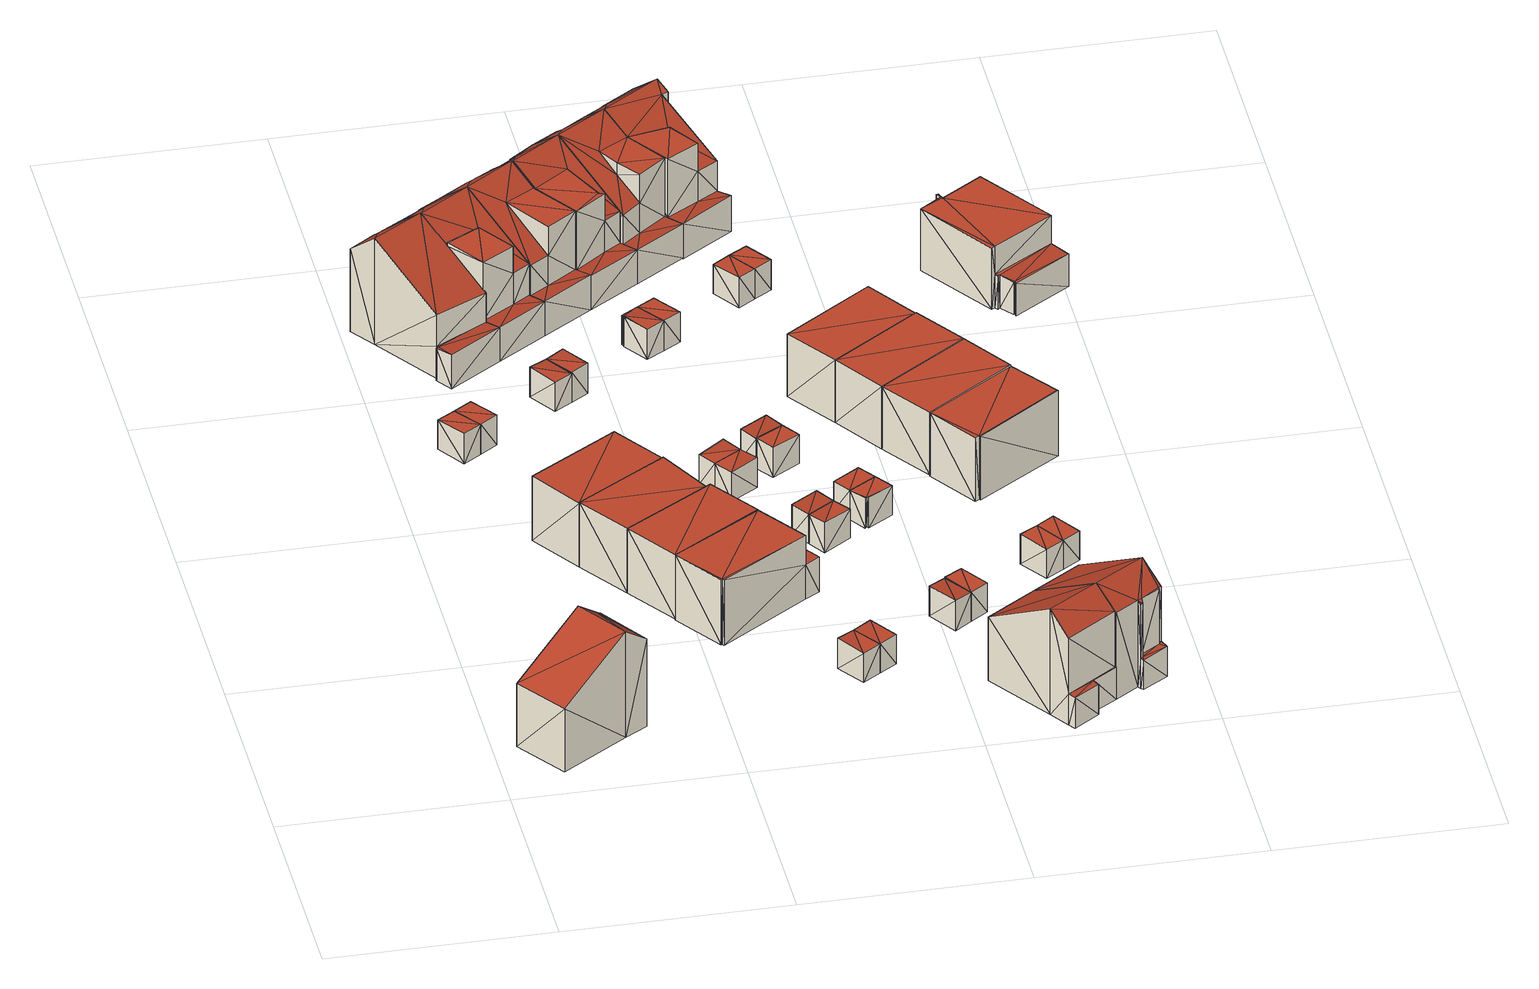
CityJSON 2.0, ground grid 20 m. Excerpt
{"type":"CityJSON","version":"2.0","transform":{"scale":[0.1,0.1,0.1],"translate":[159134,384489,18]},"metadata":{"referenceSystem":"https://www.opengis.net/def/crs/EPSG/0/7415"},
"CityObjects":{
"building1":{"type":"Building","attributes":{"oorspronkelijk_bouwjaar":2016,"status":"Pand in gebruik","geconstateerd":false,"h_maaiveld":18.7,"dak_type":"slanted","pw_datum":"2016-12-01","pw_actueel":"yes","pw_bron":"ahn3","reconstructie_methode":"tudelft3d-geoflow","versie_methode":"v21.03.1","kas_warenhuis":false,"ondergronds_type":"above ground","lod11_replace":false,"reconstruction_skipped":false},"geometry":[{"type":"Solid","lod":"2.2","boundaries":[[[[0,1,2]],[[3,4,5]],[[2,4,6]],[[2,1,5]],[[5,7,3]],[[2,5,4]],[[8,6,4]],[[9,8,4]],[[10,5,11]],[[11,5,1]],[[9,4,12]],[[12,4,3]],[[13,2,6]],[[8,13,6]],[[14,0,2]],[[13,14,2]],[[12,3,15]],[[15,3,7]],[[11,1,0]],[[14,11,0]],[[15,7,5]],[[10,15,5]],[[15,10,12]],[[12,10,9]],[[11,14,13]],[[9,13,8]],[[10,11,13]],[[10,13,9]]]],"semantics":{"surfaces":[{"type":"GroundSurface"},{"type":"WallSurface"},{"type":"RoofSurface"}],"values":[[0,0,0,0,0,0,1,1,1,1,1,1,1,1,1,1,1,1,1,1,1,1,2,2,2,2,2,2]]}}]},
"building2":{"type":"Building","attributes":{"oorspronkelijk_bouwjaar":2014,"status":"Pand in gebruik","geconstateerd":false,"h_maaiveld":18.61,"dak_type":"single horizontal","pw_datum":"2016-12-01","pw_actueel":"yes","pw_bron":"ahn3","reconstructie_methode":"tudelft3d-geoflow","versie_methode":"v21.03.1","kas_warenhuis":false,"ondergronds_type":"above ground","lod11_replace":false,"reconstruction_skipped":false},"geometry":[{"type":"Solid","lod":"2.2","boundaries":[[[[16,17,18]],[[19,16,18]],[[20,18,21]],[[21,18,17]],[[22,16,19]],[[23,22,19]],[[21,17,16]],[[22,21,16]],[[23,19,20]],[[20,19,18]],[[21,22,20]],[[20,22,23]]]],"semantics":{"surfaces":[{"type":"GroundSurface"},{"type":"WallSurface"},{"type":"RoofSurface"}],"values":[[0,0,1,1,1,1,1,1,1,1,2,2]]}}]},
"building3":{"type":"Building","attributes":{"oorspronkelijk_bouwjaar":2014,"status":"Pand in gebruik","geconstateerd":false,"h_maaiveld":18.61,"dak_type":"single horizontal","pw_datum":"2016-12-01","pw_actueel":"yes","pw_bron":"ahn3","reconstructie_methode":"tudelft3d-geoflow","versie_methode":"v21.03.1","kas_warenhuis":false,"ondergronds_type":"above ground","lod11_replace":false,"reconstruction_skipped":false},"geometry":[{"type":"Solid","lod":"2.2","boundaries":[[[[17,24,25]],[[18,17,25]],[[20,18,25]],[[26,20,25]],[[21,17,18]],[[20,21,18]],[[27,24,21]],[[21,24,17]],[[26,25,27]],[[27,25,24]],[[20,26,21]],[[21,26,27]]]],"semantics":{"surfaces":[{"type":"GroundSurface"},{"type":"WallSurface"},{"type":"RoofSurface"}],"values":[[0,0,1,1,1,1,1,1,1,1,2,2]]}}]},
"building4":{"type":"Building","attributes":{"oorspronkelijk_bouwjaar":2016,"status":"Pand in gebruik","geconstateerd":false,"h_maaiveld":18.71,"dak_type":"slanted","pw_datum":"2016-12-01","pw_actueel":"yes","pw_bron":"ahn3","reconstructie_methode":"tudelft3d-geoflow","versie_methode":"v21.03.1","kas_warenhuis":false,"ondergronds_type":"above ground","lod11_replace":false,"reconstruction_skipped":false},"geometry":[{"type":"Solid","lod":"2.2","boundaries":[[[[28,29,30]],[[31,30,32]],[[33,28,30]],[[34,32,35]],[[36,37,38]],[[39,34,37]],[[34,35,37]],[[37,35,38]],[[31,32,34]],[[33,30,31]],[[40,37,41]],[[41,37,36]],[[41,36,38]],[[42,41,38]],[[43,32,30]],[[44,43,30]],[[44,30,29]],[[45,44,29]],[[46,35,47]],[[47,35,43]],[[43,35,32]],[[48,49,34]],[[50,48,34]],[[34,49,31]],[[51,39,40]],[[40,39,37]],[[47,43,48]],[[48,43,49]],[[50,34,51]],[[51,34,39]],[[45,29,28]],[[52,45,28]],[[42,38,35]],[[46,42,35]],[[53,33,49]],[[49,33,31]],[[52,28,53]],[[53,28,33]],[[45,52,44]],[[44,53,49]],[[44,52,53]],[[44,49,43]],[[47,48,50]],[[46,47,50]],[[40,50,51]],[[42,40,41]],[[42,46,40]],[[40,46,50]]]],"semantics":{"surfaces":[{"type":"GroundSurface"},{"type":"WallSurface"},{"type":"RoofSurface"}],"values":[[0,0,0,0,0,0,0,0,0,0,1,1,1,1,1,1,1,1,1,1,1,1,1,1,1,1,1,1,1,1,1,1,1,1,1,1,1,1,2,2,2,2,2,2,2,2,2,2]]}}]},
"building5":{"type":"Building","attributes":{"oorspronkelijk_bouwjaar":2016,"status":"Pand in gebruik","geconstateerd":false,"h_maaiveld":18.67,"dak_type":"multiple horizontal","pw_datum":"2016-12-01","pw_actueel":"yes","pw_bron":"ahn3","reconstructie_methode":"tudelft3d-geoflow","versie_methode":"v21.03.1","kas_warenhuis":false,"ondergronds_type":"above ground","lod11_replace":false,"reconstruction_skipped":false},"geometry":[{"type":"Solid","lod":"2.2","boundaries":[[[[54,55,56]],[[57,58,59]],[[59,58,55]],[[58,56,55]],[[60,61,62]],[[62,61,54]],[[54,61,55]],[[63,56,64]],[[65,63,64]],[[64,56,58]],[[65,64,61]],[[60,65,61]],[[66,57,59]],[[67,66,59]],[[67,59,61]],[[61,59,55]],[[64,58,57]],[[66,64,57]],[[62,54,63]],[[63,54,56]],[[64,66,67]],[[61,64,67]],[[63,65,60]],[[62,63,60]]]],"semantics":{"surfaces":[{"type":"GroundSurface"},{"type":"WallSurface"},{"type":"RoofSurface"}],"values":[[0,0,0,0,1,1,1,1,1,1,1,1,1,1,1,1,1,1,1,1,2,2,2,2]]}}]},
"building6":{"type":"Building","attributes":{"oorspronkelijk_bouwjaar":2016,"status":"Pand in gebruik","geconstateerd":false,"h_maaiveld":18.71,"dak_type":"multiple horizontal","pw_datum":"2016-12-01","pw_actueel":"yes","pw_bron":"ahn3","reconstructie_methode":"tudelft3d-geoflow","versie_methode":"v21.03.1","kas_warenhuis":false,"ondergronds_type":"above ground","lod11_replace":false,"reconstruction_skipped":false},"geometry":[{"type":"Solid","lod":"2.2","boundaries":[[[[56,68,69]],[[69,68,70]],[[70,68,57]],[[71,56,69]],[[72,56,71]],[[73,72,71]],[[74,70,75]],[[75,70,57]],[[76,77,78]],[[79,76,78]],[[79,78,72]],[[72,78,56]],[[56,78,68]],[[73,71,77]],[[76,73,77]],[[77,71,69]],[[75,57,78]],[[78,57,68]],[[77,69,70]],[[74,77,70]],[[73,76,72]],[[72,76,79]],[[77,74,78]],[[78,74,75]]]],"semantics":{"surfaces":[{"type":"GroundSurface"},{"type":"WallSurface"},{"type":"RoofSurface"}],"values":[[0,0,0,0,1,1,1,1,1,1,1,1,1,1,1,1,1,1,1,1,2,2,2,2]]}}]},
"building7":{"type":"Building","attributes":{"oorspronkelijk_bouwjaar":2016,"status":"Pand in gebruik","geconstateerd":false,"h_maaiveld":18.72,"dak_type":"multiple horizontal","pw_datum":"2016-12-01","pw_actueel":"yes","pw_bron":"ahn3","reconstructie_methode":"tudelft3d-geoflow","versie_methode":"v21.03.1","kas_warenhuis":false,"ondergronds_type":"above ground","lod11_replace":false,"reconstruction_skipped":false},"geometry":[{"type":"Solid","lod":"2.2","boundaries":[[[[70,80,81]],[[82,81,83]],[[82,70,81]],[[82,83,71]],[[73,71,83]],[[84,73,83]],[[85,80,70]],[[74,85,70]],[[74,70,86]],[[86,70,82]],[[87,81,80]],[[85,87,80]],[[84,83,87]],[[88,84,87]],[[87,83,81]],[[88,87,86]],[[89,88,86]],[[89,86,73]],[[73,86,71]],[[71,86,82]],[[88,89,84]],[[84,89,73]],[[87,85,74]],[[86,87,74]]]],"semantics":{"surfaces":[{"type":"GroundSurface"},{"type":"WallSurface"},{"type":"RoofSurface"}],"values":[[0,0,0,0,1,1,1,1,1,1,1,1,1,1,1,1,1,1,1,1,2,2,2,2]]}}]},
"building8":{"type":"Building","attributes":{"oorspronkelijk_bouwjaar":2016,"status":"Pand in gebruik","geconstateerd":false,"h_maaiveld":18.6,"dak_type":"multiple horizontal","pw_datum":"2016-12-01","pw_actueel":"yes","pw_bron":"ahn3","reconstructie_methode":"tudelft3d-geoflow","versie_methode":"v21.03.1","kas_warenhuis":false,"ondergronds_type":"above ground","lod11_replace":false,"reconstruction_skipped":false},"geometry":[{"type":"Solid","lod":"2.2","boundaries":[[[[90,91,92]],[[90,92,93]],[[94,93,95]],[[96,94,95]],[[97,90,94]],[[94,90,93]],[[98,99,84]],[[84,99,92]],[[92,99,93]],[[84,92,91]],[[100,84,91]],[[101,90,97]],[[102,101,97]],[[103,96,85]],[[85,96,95]],[[104,105,98]],[[98,105,99]],[[105,94,96]],[[103,105,96]],[[102,97,105]],[[104,102,105]],[[105,97,94]],[[85,95,99]],[[99,95,93]],[[100,91,101]],[[101,91,90]],[[104,98,101]],[[102,104,101]],[[101,98,84]],[[100,101,84]],[[103,85,105]],[[105,85,99]]]],"semantics":{"surfaces":[{"type":"GroundSurface"},{"type":"WallSurface"},{"type":"RoofSurface"}],"values":[[0,0,0,0,0,0,1,1,1,1,1,1,1,1,1,1,1,1,1,1,1,1,1,1,1,1,2,2,2,2,2,2]]}}]},
"building9":{"type":"Building","attributes":{"oorspronkelijk_bouwjaar":2016,"status":"Pand in gebruik","geconstateerd":false,"h_maaiveld":18.68,"dak_type":"slanted","pw_datum":"2016-12-01","pw_actueel":"yes","pw_bron":"ahn3","reconstructie_methode":"tudelft3d-geoflow","versie_methode":"v21.03.1","kas_warenhuis":false,"ondergronds_type":"above ground","lod11_replace":false,"reconstruction_skipped":false},"geometry":[{"type":"Solid","lod":"2.2","boundaries":[[[[106,107,108]],[[33,109,110]],[[111,109,112]],[[113,108,114]],[[39,108,113]],[[108,107,114]],[[113,114,112]],[[111,110,109]],[[114,111,112]],[[53,33,115]],[[115,33,110]],[[116,107,106]],[[117,116,106]],[[117,106,108]],[[118,117,108]],[[119,120,121]],[[121,120,122]],[[109,122,112]],[[122,120,112]],[[123,124,114]],[[125,123,114]],[[114,124,111]],[[126,127,128]],[[129,126,128]],[[118,108,51]],[[51,108,39]],[[129,128,120]],[[119,129,120]],[[121,122,127]],[[126,121,127]],[[127,122,130]],[[122,109,33]],[[53,122,33]],[[127,130,123]],[[123,130,124]],[[115,110,124]],[[124,110,111]],[[131,113,120]],[[120,113,112]],[[51,39,113]],[[131,51,113]],[[125,114,116]],[[116,114,107]],[[121,126,129]],[[119,121,129]],[[122,53,130]],[[130,115,124]],[[130,53,115]],[[118,116,117]],[[131,118,51]],[[131,125,118]],[[118,125,116]],[[131,120,128]],[[123,128,127]],[[125,131,128]],[[125,128,123]]]],"semantics":{"surfaces":[{"type":"GroundSurface"},{"type":"WallSurface"},{"type":"RoofSurface"}],"values":[[0,0,0,0,0,0,0,0,0,1,1,1,1,1,1,1,1,1,1,1,1,1,1,1,1,1,1,1,1,1,1,1,1,1,1,1,1,1,1,1,1,1,1,2,2,2,2,2,2,2,2,2,2,2,2,2]]}}]},
"building10":{"type":"Building","attributes":{"oorspronkelijk_bouwjaar":2014,"status":"Pand in gebruik","geconstateerd":false,"h_maaiveld":18.61,"dak_type":"single horizontal","pw_datum":"2016-12-01","pw_actueel":"yes","pw_bron":"ahn3","reconstructie_methode":"tudelft3d-geoflow","versie_methode":"v21.03.1","kas_warenhuis":false,"ondergronds_type":"above ground","lod11_replace":false,"reconstruction_skipped":false},"geometry":[{"type":"Solid","lod":"2.2","boundaries":[[[[132,133,134]],[[135,132,134]],[[136,133,132]],[[137,136,132]],[[138,135,139]],[[139,135,134]],[[137,132,138]],[[138,132,135]],[[139,134,133]],[[136,139,133]],[[139,136,137]],[[138,139,137]]]],"semantics":{"surfaces":[{"type":"GroundSurface"},{"type":"WallSurface"},{"type":"RoofSurface"}],"values":[[0,0,1,1,1,1,1,1,1,1,2,2]]}}]},
"building11":{"type":"Building","attributes":{"oorspronkelijk_bouwjaar":2014,"status":"Pand ten onrechte opgevoerd","geconstateerd":false,"h_maaiveld":18.62,"dak_type":"single horizontal","pw_datum":"2016-12-01","pw_actueel":"yes","pw_bron":"ahn3","reconstructie_methode":"tudelft3d-geoflow","versie_methode":"v21.03.1","kas_warenhuis":false,"ondergronds_type":"above ground","lod11_replace":false,"reconstruction_skipped":false},"geometry":[{"type":"Solid","lod":"2.2","boundaries":[[[[140,141,133]],[[133,141,134]],[[142,140,136]],[[136,140,133]],[[136,133,134]],[[143,136,134]],[[144,141,142]],[[142,141,140]],[[143,134,141]],[[144,143,141]],[[143,144,136]],[[136,144,142]]]],"semantics":{"surfaces":[{"type":"GroundSurface"},{"type":"WallSurface"},{"type":"RoofSurface"}],"values":[[0,0,1,1,1,1,1,1,1,1,2,2]]}}]},
"building12":{"type":"Building","attributes":{"oorspronkelijk_bouwjaar":2014,"status":"Bouw gestart","geconstateerd":false,"h_maaiveld":18.62,"dak_type":"single horizontal","pw_datum":"2016-12-01","pw_actueel":"yes","pw_bron":"ahn3","reconstructie_methode":"tudelft3d-geoflow","versie_methode":"v21.03.1","kas_warenhuis":false,"ondergronds_type":"above ground","lod11_replace":false,"reconstruction_skipped":false},"geometry":[{"type":"Solid","lod":"2.2","boundaries":[[[[145,146,147]],[[147,146,148]],[[149,145,150]],[[150,145,147]],[[151,148,146]],[[152,151,146]],[[152,146,145]],[[149,152,145]],[[150,147,151]],[[151,147,148]],[[150,151,152]],[[149,150,152]]]],"semantics":{"surfaces":[{"type":"GroundSurface"},{"type":"WallSurface"},{"type":"RoofSurface"}],"values":[[0,0,1,1,1,1,1,1,1,1,2,2]]}}]},
"building13":{"type":"Building","attributes":{"oorspronkelijk_bouwjaar":2016,"status":"Pand in gebruik","geconstateerd":false,"h_maaiveld":18.68,"dak_type":"slanted","pw_datum":"2016-12-01","pw_actueel":"yes","pw_bron":"ahn3","reconstructie_methode":"tudelft3d-geoflow","versie_methode":"v21.03.1","kas_warenhuis":false,"ondergronds_type":"above ground","lod11_replace":false,"reconstruction_skipped":false},"geometry":[{"type":"Solid","lod":"2.2","boundaries":[[[[153,154,155]],[[114,155,156]],[[114,156,157]],[[158,157,159]],[[110,157,158]],[[157,156,159]],[[114,153,155]],[[107,153,114]],[[160,153,107]],[[161,153,162]],[[162,153,160]],[[163,157,110]],[[115,163,110]],[[125,114,164]],[[164,114,163]],[[163,114,157]],[[165,166,167]],[[168,169,170]],[[170,169,156]],[[156,169,159]],[[166,165,168]],[[168,165,169]],[[169,165,171]],[[172,158,169]],[[169,158,159]],[[173,154,153]],[[161,173,153]],[[162,160,107]],[[116,162,107]],[[170,156,155]],[[174,170,155]],[[164,163,171]],[[165,164,171]],[[115,110,158]],[[172,115,158]],[[116,107,114]],[[125,116,114]],[[174,155,173]],[[173,155,154]],[[115,172,171]],[[163,115,171]],[[171,172,169]],[[164,165,167]],[[174,167,170]],[[125,164,167]],[[125,167,174]],[[166,168,167]],[[167,168,170]],[[174,173,161]],[[116,161,162]],[[125,174,161]],[[125,161,116]]]],"semantics":{"surfaces":[{"type":"GroundSurface"},{"type":"WallSurface"},{"type":"RoofSurface"}],"values":[[0,0,0,0,0,0,0,0,0,1,1,1,1,1,1,1,1,1,1,1,1,1,1,1,1,1,1,1,1,1,1,1,1,1,1,1,1,1,1,2,2,2,2,2,2,2,2,2,2,2,2,2]]}}]},
"building14":{"type":"Building","attributes":{"oorspronkelijk_bouwjaar":2014,"status":"Bouw gestart","geconstateerd":false,"h_maaiveld":18.62,"dak_type":"single horizontal","pw_datum":"2016-12-01","pw_actueel":"yes","pw_bron":"ahn3","reconstructie_methode":"tudelft3d-geoflow","versie_methode":"v21.03.1","kas_warenhuis":false,"ondergronds_type":"above ground","lod11_replace":false,"reconstruction_skipped":false},"geometry":[{"type":"Solid","lod":"2.2","boundaries":[[[[175,176,148]],[[146,175,148]],[[177,176,175]],[[178,177,175]],[[151,148,176]],[[177,151,176]],[[152,146,151]],[[151,146,148]],[[178,175,152]],[[152,175,146]],[[178,152,151]],[[177,178,151]]]],"semantics":{"surfaces":[{"type":"GroundSurface"},{"type":"WallSurface"},{"type":"RoofSurface"}],"values":[[0,0,1,1,1,1,1,1,1,1,2,2]]}}]},
"building15":{"type":"Building","attributes":{"oorspronkelijk_bouwjaar":2016,"status":"Pand in gebruik","geconstateerd":false,"h_maaiveld":18.63,"dak_type":"single horizontal","pw_datum":"2016-12-01","pw_actueel":"yes","pw_bron":"ahn3","reconstructie_methode":"tudelft3d-geoflow","versie_methode":"v21.03.1","kas_warenhuis":false,"ondergronds_type":"above ground","lod11_replace":false,"reconstruction_skipped":false},"geometry":[{"type":"Solid","lod":"2.2","boundaries":[[[[179,180,181]],[[182,179,181]],[[183,182,184]],[[184,182,181]],[[185,180,179]],[[186,185,179]],[[186,179,183]],[[183,179,182]],[[184,181,180]],[[185,184,180]],[[184,185,183]],[[183,185,186]]]],"semantics":{"surfaces":[{"type":"GroundSurface"},{"type":"WallSurface"},{"type":"RoofSurface"}],"values":[[0,0,1,1,1,1,1,1,1,1,2,2]]}}]},
"building16":{"type":"Building","attributes":{"oorspronkelijk_bouwjaar":2016,"status":"Pand in gebruik","geconstateerd":false,"h_maaiveld":18.62,"dak_type":"single horizontal","pw_datum":"2016-12-01","pw_actueel":"yes","pw_bron":"ahn3","reconstructie_methode":"tudelft3d-geoflow","versie_methode":"v21.03.1","kas_warenhuis":false,"ondergronds_type":"above ground","lod11_replace":false,"reconstruction_skipped":false},"geometry":[{"type":"Solid","lod":"2.2","boundaries":[[[[181,180,187]],[[187,180,188]],[[185,180,184]],[[184,180,181]],[[189,187,188]],[[190,189,188]],[[184,181,187]],[[189,184,187]],[[190,188,185]],[[185,188,180]],[[190,185,189]],[[189,185,184]]]],"semantics":{"surfaces":[{"type":"GroundSurface"},{"type":"WallSurface"},{"type":"RoofSurface"}],"values":[[0,0,1,1,1,1,1,1,1,1,2,2]]}}]},
"building17":{"type":"Building","attributes":{"oorspronkelijk_bouwjaar":2016,"status":"Pand in gebruik","geconstateerd":false,"h_maaiveld":18.61,"dak_type":"single horizontal","pw_datum":"2016-12-01","pw_actueel":"yes","pw_bron":"ahn3","reconstructie_methode":"tudelft3d-geoflow","versie_methode":"v21.03.1","kas_warenhuis":false,"ondergronds_type":"above ground","lod11_replace":false,"reconstruction_skipped":false},"geometry":[{"type":"Solid","lod":"2.2","boundaries":[[[[191,192,193]],[[194,191,193]],[[195,191,196]],[[196,191,194]],[[196,194,197]],[[197,194,193]],[[198,192,191]],[[195,198,191]],[[197,193,192]],[[198,197,192]],[[197,198,195]],[[196,197,195]]]],"semantics":{"surfaces":[{"type":"GroundSurface"},{"type":"WallSurface"},{"type":"RoofSurface"}],"values":[[0,0,1,1,1,1,1,1,1,1,2,2]]}}]},
"building18":{"type":"Building","attributes":{"oorspronkelijk_bouwjaar":2016,"status":"Pand in gebruik","geconstateerd":false,"h_maaiveld":18.7,"dak_type":"slanted","pw_datum":"2016-12-01","pw_actueel":"yes","pw_bron":"ahn3","reconstructie_methode":"tudelft3d-geoflow","versie_methode":"v21.03.1","kas_warenhuis":false,"ondergronds_type":"above ground","lod11_replace":false,"reconstruction_skipped":false},"geometry":[{"type":"Solid","lod":"2.2","boundaries":[[[[199,200,201]],[[202,203,204]],[[201,200,205]],[[206,205,204]],[[158,203,202]],[[203,206,204]],[[206,207,205]],[[207,201,205]],[[154,201,207]],[[208,200,209]],[[209,200,199]],[[209,199,201]],[[210,209,201]],[[211,158,212]],[[212,158,202]],[[212,202,213]],[[213,202,204]],[[214,154,207]],[[215,214,207]],[[216,206,203]],[[217,218,216]],[[216,218,206]],[[219,213,205]],[[220,219,205]],[[205,213,204]],[[215,207,218]],[[218,207,206]],[[216,203,158]],[[211,216,158]],[[221,222,213]],[[219,221,213]],[[210,201,214]],[[214,201,154]],[[220,205,208]],[[208,205,200]],[[223,221,224]],[[225,223,224]],[[225,224,226]],[[217,216,221]],[[223,217,221]],[[221,216,222]],[[217,223,225]],[[218,225,226]],[[218,217,225]],[[221,219,224]],[[218,226,215]],[[215,226,220]],[[219,226,224]],[[220,226,219]],[[215,220,210]],[[214,215,210]],[[209,210,208]],[[210,220,208]],[[222,216,211]],[[213,222,212]],[[212,222,211]]]],"semantics":{"surfaces":[{"type":"GroundSurface"},{"type":"WallSurface"},{"type":"RoofSurface"}],"values":[[0,0,0,0,0,0,0,0,0,1,1,1,1,1,1,1,1,1,1,1,1,1,1,1,1,1,1,1,1,1,1,1,1,1,1,1,1,1,1,1,1,2,2,2,2,2,2,2,2,2,2,2,2,2,2,2]]}}]},
"building19":{"type":"Building","attributes":{"oorspronkelijk_bouwjaar":2016,"status":"Pand in gebruik","geconstateerd":false,"h_maaiveld":18.61,"dak_type":"single horizontal","pw_datum":"2016-12-01","pw_actueel":"yes","pw_bron":"ahn3","reconstructie_methode":"tudelft3d-geoflow","versie_methode":"v21.03.1","kas_warenhuis":false,"ondergronds_type":"above ground","lod11_replace":false,"reconstruction_skipped":false},"geometry":[{"type":"Solid","lod":"2.2","boundaries":[[[[193,192,227]],[[227,192,228]],[[229,227,230]],[[230,227,228]],[[198,192,193]],[[197,198,193]],[[230,228,198]],[[198,228,192]],[[197,193,227]],[[229,197,227]],[[197,229,198]],[[198,229,230]]]],"semantics":{"surfaces":[{"type":"GroundSurface"},{"type":"WallSurface"},{"type":"RoofSurface"}],"values":[[0,0,1,1,1,1,1,1,1,1,2,2]]}}]},
"building20":{"type":"Building","attributes":{"oorspronkelijk_bouwjaar":2014,"status":"Pand in gebruik","geconstateerd":false,"h_maaiveld":18.61,"dak_type":"single horizontal","pw_datum":"2016-12-01","pw_actueel":"yes","pw_bron":"ahn3","reconstructie_methode":"tudelft3d-geoflow","versie_methode":"v21.03.1","kas_warenhuis":false,"ondergronds_type":"above ground","lod11_replace":false,"reconstruction_skipped":false},"geometry":[{"type":"Solid","lod":"2.2","boundaries":[[[[231,232,233]],[[234,233,235]],[[236,231,233]],[[236,233,234]],[[237,232,231]],[[238,237,231]],[[239,234,235]],[[240,239,235]],[[238,231,241]],[[241,231,236]],[[240,235,233]],[[242,240,233]],[[242,233,232]],[[237,242,232]],[[241,236,239]],[[239,236,234]],[[238,241,242]],[[237,238,242]],[[242,241,239]],[[240,242,239]]]],"semantics":{"surfaces":[{"type":"GroundSurface"},{"type":"WallSurface"},{"type":"RoofSurface"}],"values":[[0,0,0,0,1,1,1,1,1,1,1,1,1,1,1,1,2,2,2,2]]}}]},
"building21":{"type":"Building","attributes":{"oorspronkelijk_bouwjaar":2016,"status":"Pand in gebruik","geconstateerd":false,"h_maaiveld":18.63,"dak_type":"single horizontal","pw_datum":"2016-12-01","pw_actueel":"yes","pw_bron":"ahn3","reconstructie_methode":"tudelft3d-geoflow","versie_methode":"v21.03.1","kas_warenhuis":false,"ondergronds_type":"above ground","lod11_replace":false,"reconstruction_skipped":false},"geometry":[{"type":"Solid","lod":"2.2","boundaries":[[[[243,244,245]],[[246,243,245]],[[247,245,248]],[[248,245,244]],[[249,243,246]],[[250,249,246]],[[248,244,249]],[[249,244,243]],[[250,246,245]],[[247,250,245]],[[249,250,247]],[[248,249,247]]]],"semantics":{"surfaces":[{"type":"GroundSurface"},{"type":"WallSurface"},{"type":"RoofSurface"}],"values":[[0,0,1,1,1,1,1,1,1,1,2,2]]}}]},
"building22":{"type":"Building","attributes":{"oorspronkelijk_bouwjaar":2016,"status":"Pand in gebruik","geconstateerd":false,"h_maaiveld":18.63,"dak_type":"single horizontal","pw_datum":"2016-12-01","pw_actueel":"yes","pw_bron":"ahn3","reconstructie_methode":"tudelft3d-geoflow","versie_methode":"v21.03.1","kas_warenhuis":false,"ondergronds_type":"above ground","lod11_replace":false,"reconstruction_skipped":false},"geometry":[{"type":"Solid","lod":"2.2","boundaries":[[[[243,246,251]],[[251,246,252]],[[253,243,251]],[[254,253,251]],[[255,252,250]],[[250,252,246]],[[250,246,243]],[[253,250,243]],[[254,251,255]],[[255,251,252]],[[254,255,250]],[[253,254,250]]]],"semantics":{"surfaces":[{"type":"GroundSurface"},{"type":"WallSurface"},{"type":"RoofSurface"}],"values":[[0,0,1,1,1,1,1,1,1,1,2,2]]}}]},
"building23":{"type":"Building","attributes":{"oorspronkelijk_bouwjaar":2014,"status":"Pand in gebruik","geconstateerd":false,"h_maaiveld":18.61,"dak_type":"single horizontal","pw_datum":"2016-12-01","pw_actueel":"yes","pw_bron":"ahn3","reconstructie_methode":"tudelft3d-geoflow","versie_methode":"v21.03.1","kas_warenhuis":false,"ondergronds_type":"above ground","lod11_replace":false,"reconstruction_skipped":false},"geometry":[{"type":"Solid","lod":"2.2","boundaries":[[[[236,234,256]],[[256,234,257]],[[239,234,236]],[[241,239,236]],[[258,256,259]],[[259,256,257]],[[259,257,239]],[[239,257,234]],[[241,236,256]],[[258,241,256]],[[241,258,239]],[[239,258,259]]]],"semantics":{"surfaces":[{"type":"GroundSurface"},{"type":"WallSurface"},{"type":"RoofSurface"}],"values":[[0,0,1,1,1,1,1,1,1,1,2,2]]}}]},
"building24":{"type":"Building","attributes":{"oorspronkelijk_bouwjaar":2014,"status":"Bouw gestart","geconstateerd":false,"h_maaiveld":18.61,"dak_type":"single horizontal","pw_datum":"2016-12-01","pw_actueel":"yes","pw_bron":"ahn3","reconstructie_methode":"tudelft3d-geoflow","versie_methode":"v21.03.1","kas_warenhuis":false,"ondergronds_type":"above ground","lod11_replace":false,"reconstruction_skipped":false},"geometry":[{"type":"Solid","lod":"2.2","boundaries":[[[[260,261,262]],[[262,261,263]],[[264,261,260]],[[265,264,260]],[[265,260,266]],[[266,260,262]],[[267,263,261]],[[264,267,261]],[[266,262,267]],[[267,262,263]],[[266,267,264]],[[265,266,264]]]],"semantics":{"surfaces":[{"type":"GroundSurface"},{"type":"WallSurface"},{"type":"RoofSurface"}],"values":[[0,0,1,1,1,1,1,1,1,1,2,2]]}}]},
"building25":{"type":"Building","attributes":{"oorspronkelijk_bouwjaar":2016,"status":"Pand in gebruik","geconstateerd":false,"h_maaiveld":18.61,"dak_type":"single horizontal","pw_datum":"2016-12-01","pw_actueel":"yes","pw_bron":"ahn3","reconstructie_methode":"tudelft3d-geoflow","versie_methode":"v21.03.1","kas_warenhuis":false,"ondergronds_type":"above ground","lod11_replace":false,"reconstruction_skipped":false},"geometry":[{"type":"Solid","lod":"2.2","boundaries":[[[[268,269,270]],[[271,268,270]],[[272,269,273]],[[273,269,268]],[[274,271,270]],[[275,274,270]],[[273,268,274]],[[274,268,271]],[[275,270,269]],[[272,275,269]],[[273,274,275]],[[272,273,275]]]],"semantics":{"surfaces":[{"type":"GroundSurface"},{"type":"WallSurface"},{"type":"RoofSurface"}],"values":[[0,0,1,1,1,1,1,1,1,1,2,2]]}}]},
"building26":{"type":"Building","attributes":{"oorspronkelijk_bouwjaar":2016,"status":"Pand in gebruik","geconstateerd":false,"h_maaiveld":18.61,"dak_type":"single horizontal","pw_datum":"2016-12-01","pw_actueel":"yes","pw_bron":"ahn3","reconstructie_methode":"tudelft3d-geoflow","versie_methode":"v21.03.1","kas_warenhuis":false,"ondergronds_type":"above ground","lod11_replace":false,"reconstruction_skipped":false},"geometry":[{"type":"Solid","lod":"2.2","boundaries":[[[[268,271,276]],[[277,268,276]],[[278,276,279]],[[276,271,279]],[[273,268,277]],[[280,273,277]],[[281,279,274]],[[274,279,271]],[[274,271,268]],[[273,274,268]],[[282,278,281]],[[281,278,279]],[[283,276,278]],[[282,283,278]],[[280,277,283]],[[283,277,276]],[[281,274,283]],[[282,281,283]],[[283,274,273]],[[280,283,273]]]],"semantics":{"surfaces":[{"type":"GroundSurface"},{"type":"WallSurface"},{"type":"RoofSurface"}],"values":[[0,0,0,0,1,1,1,1,1,1,1,1,1,1,1,1,2,2,2,2]]}}]},
"building27":{"type":"Building","attributes":{"oorspronkelijk_bouwjaar":2016,"status":"Pand in gebruik","geconstateerd":false,"h_maaiveld":18.66,"dak_type":"slanted","pw_datum":"2016-12-01","pw_actueel":"yes","pw_bron":"ahn3","reconstructie_methode":"tudelft3d-geoflow","versie_methode":"v21.03.1","kas_warenhuis":false,"ondergronds_type":"above ground","lod11_replace":false,"reconstruction_skipped":false},"geometry":[{"type":"Solid","lod":"2.2","boundaries":[[[[284,202,285]],[[286,287,200]],[[288,205,289]],[[289,287,290]],[[289,205,287]],[[291,284,285]],[[285,205,288]],[[291,285,288]],[[205,200,287]],[[292,287,293]],[[293,287,286]],[[294,288,289]],[[295,294,289]],[[293,286,208]],[[208,286,200]],[[296,297,298]],[[298,297,299]],[[299,297,300]],[[212,202,284]],[[301,212,284]],[[220,205,302]],[[302,205,303]],[[303,205,285]],[[303,285,202]],[[212,303,202]],[[301,284,299]],[[299,284,291]],[[304,290,292]],[[292,290,287]],[[208,200,205]],[[220,208,205]],[[295,289,304]],[[304,289,290]],[[305,306,296]],[[296,306,297]],[[306,305,307]],[[302,303,300]],[[297,302,300]],[[298,299,294]],[[294,299,288]],[[288,299,291]],[[301,299,300]],[[212,300,303]],[[212,301,300]],[[295,304,292]],[[208,292,293]],[[220,295,292]],[[220,292,208]],[[302,297,306]],[[220,306,307]],[[220,302,306]],[[295,307,294]],[[220,307,295]],[[296,298,305]],[[305,294,307]],[[305,298,294]]]],"semantics":{"surfaces":[{"type":"GroundSurface"},{"type":"WallSurface"},{"type":"RoofSurface"}],"values":[[0,0,0,0,0,0,0,0,0,1,1,1,1,1,1,1,1,1,1,1,1,1,1,1,1,1,1,1,1,1,1,1,1,1,1,1,1,1,1,1,1,2,2,2,2,2,2,2,2,2,2,2,2,2,2,2]]}}]},
"building28":{"type":"Building","attributes":{"oorspronkelijk_bouwjaar":2014,"status":"Bouw gestart","geconstateerd":false,"h_maaiveld":18.61,"dak_type":"single horizontal","pw_datum":"2016-12-01","pw_actueel":"yes","pw_bron":"ahn3","reconstructie_methode":"tudelft3d-geoflow","versie_methode":"v21.03.1","kas_warenhuis":false,"ondergronds_type":"above ground","lod11_replace":false,"reconstruction_skipped":false},"geometry":[{"type":"Solid","lod":"2.2","boundaries":[[[[263,261,308]],[[309,263,308]],[[267,263,309]],[[310,267,309]],[[310,309,308]],[[311,310,308]],[[312,261,267]],[[267,261,263]],[[311,308,312]],[[312,308,261]],[[267,310,311]],[[312,267,311]]]],"semantics":{"surfaces":[{"type":"GroundSurface"},{"type":"WallSurface"},{"type":"RoofSurface"}],"values":[[0,0,1,1,1,1,1,1,1,1,2,2]]}}]},
"building29":{"type":"Building","attributes":{"oorspronkelijk_bouwjaar":2016,"status":"Pand in gebruik","geconstateerd":false,"h_maaiveld":18.66,"dak_type":"slanted","pw_datum":"2016-12-01","pw_actueel":"yes","pw_bron":"ahn3","reconstructie_methode":"tudelft3d-geoflow","versie_methode":"v21.03.1","kas_warenhuis":false,"ondergronds_type":"above ground","lod11_replace":false,"reconstruction_skipped":false},"geometry":[{"type":"Solid","lod":"2.2","boundaries":[[[[313,314,315]],[[316,317,318]],[[315,314,319]],[[317,319,318]],[[320,313,315]],[[321,315,322]],[[315,319,317]],[[322,315,317]],[[323,320,315]],[[324,323,315]],[[325,321,322]],[[326,325,322]],[[327,314,328]],[[328,314,313]],[[328,313,320]],[[323,328,320]],[[329,316,318]],[[330,329,318]],[[324,315,321]],[[325,324,321]],[[331,319,327]],[[332,331,327]],[[327,319,314]],[[332,327,326]],[[333,332,326]],[[333,326,334]],[[334,326,317]],[[317,326,322]],[[330,318,319]],[[331,330,319]],[[334,317,329]],[[329,317,316]],[[326,327,324]],[[325,326,324]],[[323,324,328]],[[324,327,328]],[[334,331,333]],[[333,331,332]],[[334,329,330]],[[331,334,330]]]],"semantics":{"surfaces":[{"type":"GroundSurface"},{"type":"WallSurface"},{"type":"RoofSurface"}],"values":[[0,0,0,0,0,0,0,0,1,1,1,1,1,1,1,1,1,1,1,1,1,1,1,1,1,1,1,1,1,1,1,1,2,2,2,2,2,2,2,2]]}}]},
"building30":{"type":"Building","attributes":{"oorspronkelijk_bouwjaar":2014,"status":"Pand in gebruik","geconstateerd":false,"h_maaiveld":18.62,"dak_type":"single horizontal","pw_datum":"2016-12-01","pw_actueel":"yes","pw_bron":"ahn3","reconstructie_methode":"tudelft3d-geoflow","versie_methode":"v21.03.1","kas_warenhuis":false,"ondergronds_type":"above ground","lod11_replace":false,"reconstruction_skipped":false},"geometry":[{"type":"Solid","lod":"2.2","boundaries":[[[[335,336,337]],[[337,336,338]],[[339,335,337]],[[340,339,337]],[[341,336,339]],[[339,336,335]],[[340,337,338]],[[342,340,338]],[[342,338,341]],[[341,338,336]],[[342,341,340]],[[340,341,339]]]],"semantics":{"surfaces":[{"type":"GroundSurface"},{"type":"WallSurface"},{"type":"RoofSurface"}],"values":[[0,0,1,1,1,1,1,1,1,1,2,2]]}}]},
"building31":{"type":"Building","attributes":{"oorspronkelijk_bouwjaar":2016,"status":"Pand in gebruik","geconstateerd":false,"h_maaiveld":18.55,"dak_type":"slanted","pw_datum":"2016-12-01","pw_actueel":"yes","pw_bron":"ahn3","reconstructie_methode":"tudelft3d-geoflow","versie_methode":"v21.03.1","kas_warenhuis":false,"ondergronds_type":"above ground","lod11_replace":false,"reconstruction_skipped":false},"geometry":[{"type":"Solid","lod":"2.2","boundaries":[[[[343,344,345]],[[346,347,344]],[[348,349,350]],[[351,349,352]],[[350,349,351]],[[348,344,349]],[[345,344,348]],[[353,343,345]],[[354,346,343]],[[354,343,355]],[[343,346,344]],[[356,347,346]],[[357,356,346]],[[358,355,343]],[[359,358,343]],[[301,351,352]],[[360,301,352]],[[361,344,347]],[[356,361,347]],[[359,343,304]],[[304,343,353]],[[362,294,363]],[[350,363,348]],[[363,294,348]],[[364,363,365]],[[366,362,364]],[[364,362,363]],[[367,354,358]],[[358,354,355]],[[364,365,368]],[[369,364,368]],[[360,352,368]],[[368,352,349]],[[363,350,351]],[[301,363,351]],[[304,353,345]],[[295,304,345]],[[357,346,367]],[[367,346,354]],[[295,345,294]],[[294,345,348]],[[366,364,370]],[[371,366,370]],[[369,368,344]],[[361,369,344]],[[344,368,349]],[[371,370,294]],[[371,294,362]],[[366,371,362]],[[359,367,358]],[[295,359,304]],[[295,357,359]],[[359,357,367]],[[360,368,365]],[[301,365,363]],[[301,360,365]],[[369,361,370]],[[294,361,295]],[[357,361,356]],[[295,361,357]],[[370,364,369]],[[294,370,361]]]],"semantics":{"surfaces":[{"type":"GroundSurface"},{"type":"WallSurface"},{"type":"RoofSurface"}],"values":[[0,0,0,0,0,0,0,0,0,0,0,1,1,1,1,1,1,1,1,1,1,1,1,1,1,1,1,1,1,1,1,1,1,1,1,1,1,1,1,1,1,1,1,1,1,1,1,2,2,2,2,2,2,2,2,2,2,2,2,2,2,2]]}}]},
"building32":{"type":"Building","attributes":{"oorspronkelijk_bouwjaar":2016,"status":"Pand in gebruik","geconstateerd":false,"h_maaiveld":18.68,"dak_type":"slanted","pw_datum":"2016-12-01","pw_actueel":"yes","pw_bron":"ahn3","reconstructie_methode":"tudelft3d-geoflow","versie_methode":"v21.03.1","kas_warenhuis":false,"ondergronds_type":"above ground","lod11_replace":false,"reconstruction_skipped":false},"geometry":[{"type":"Solid","lod":"2.2","boundaries":[[[[321,317,372]],[[373,317,316]],[[374,373,316]],[[375,376,377]],[[372,317,373]],[[372,373,378]],[[375,378,376]],[[375,372,378]],[[379,375,380]],[[380,375,377]],[[329,316,317]],[[334,329,317]],[[381,373,382]],[[382,373,374]],[[383,384,385]],[[385,384,386]],[[380,377,376]],[[387,380,376]],[[382,374,316]],[[329,382,316]],[[388,372,379]],[[389,388,379]],[[379,372,375]],[[390,391,392]],[[393,390,392]],[[389,379,390]],[[390,379,391]],[[394,321,372]],[[388,394,372]],[[385,386,381]],[[381,386,373]],[[373,386,378]],[[334,317,394]],[[394,317,321]],[[395,396,384]],[[383,395,384]],[[393,392,395]],[[395,392,396]],[[387,376,378]],[[386,387,378]],[[391,379,380]],[[391,380,387]],[[391,387,396]],[[384,396,386]],[[392,391,396]],[[396,387,386]],[[334,381,329]],[[329,381,382]],[[381,393,383]],[[390,393,388]],[[334,388,381]],[[383,393,395]],[[381,383,385]],[[334,394,388]],[[388,389,390]],[[381,388,393]]]],"semantics":{"surfaces":[{"type":"GroundSurface"},{"type":"WallSurface"},{"type":"RoofSurface"}],"values":[[0,0,0,0,0,0,0,0,1,1,1,1,1,1,1,1,1,1,1,1,1,1,1,1,1,1,1,1,1,1,1,1,1,1,1,1,1,1,1,1,2,2,2,2,2,2,2,2,2,2,2,2,2,2,2,2]]}}]},
"building33":{"type":"Building","attributes":{"oorspronkelijk_bouwjaar":2014,"status":"Pand in gebruik","geconstateerd":false,"h_maaiveld":18.62,"dak_type":"single horizontal","pw_datum":"2016-12-01","pw_actueel":"yes","pw_bron":"ahn3","reconstructie_methode":"tudelft3d-geoflow","versie_methode":"v21.03.1","kas_warenhuis":false,"ondergronds_type":"above ground","lod11_replace":false,"reconstruction_skipped":false},"geometry":[{"type":"Solid","lod":"2.2","boundaries":[[[[397,338,336]],[[398,397,336]],[[399,397,400]],[[400,397,398]],[[341,336,338]],[[342,341,338]],[[400,398,341]],[[341,398,336]],[[342,338,397]],[[399,342,397]],[[342,399,341]],[[341,399,400]]]],"semantics":{"surfaces":[{"type":"GroundSurface"},{"type":"WallSurface"},{"type":"RoofSurface"}],"values":[[0,0,1,1,1,1,1,1,1,1,2,2]]}}]},
"building34":{"type":"Building","attributes":{"oorspronkelijk_bouwjaar":2016,"status":"Pand in gebruik","geconstateerd":false,"h_maaiveld":18.67,"dak_type":"multiple horizontal","pw_datum":"2016-12-01","pw_actueel":"yes","pw_bron":"ahn3","reconstructie_methode":"tudelft3d-geoflow","versie_methode":"v21.03.1","kas_warenhuis":false,"ondergronds_type":"above ground","lod11_replace":false,"reconstruction_skipped":false},"geometry":[{"type":"Solid","lod":"2.2","boundaries":[[[[401,402,403]],[[403,402,404]],[[405,404,402]],[[406,405,402]],[[407,403,405]],[[405,403,404]],[[408,401,407]],[[407,401,403]],[[406,402,401]],[[408,406,401]],[[406,408,407]],[[405,406,407]]]],"semantics":{"surfaces":[{"type":"GroundSurface"},{"type":"WallSurface"},{"type":"RoofSurface"}],"values":[[0,0,1,1,1,1,1,1,1,1,2,2]]}}]},
"building35":{"type":"Building","attributes":{"oorspronkelijk_bouwjaar":2014,"status":"Bouw gestart","geconstateerd":false,"h_maaiveld":18.61,"dak_type":"single horizontal","pw_datum":"2016-12-01","pw_actueel":"yes","pw_bron":"ahn3","reconstructie_methode":"tudelft3d-geoflow","versie_methode":"v21.03.1","kas_warenhuis":false,"ondergronds_type":"above ground","lod11_replace":false,"reconstruction_skipped":false},"geometry":[{"type":"Solid","lod":"2.2","boundaries":[[[[409,410,411]],[[411,410,412]],[[413,410,409]],[[414,413,409]],[[415,411,416]],[[416,411,412]],[[414,409,415]],[[415,409,411]],[[416,412,410]],[[413,416,410]],[[416,413,415]],[[415,413,414]]]],"semantics":{"surfaces":[{"type":"GroundSurface"},{"type":"WallSurface"},{"type":"RoofSurface"}],"values":[[0,0,1,1,1,1,1,1,1,1,2,2]]}}]},
"building36":{"type":"Building","attributes":{"oorspronkelijk_bouwjaar":2016,"status":"Pand in gebruik","geconstateerd":false,"h_maaiveld":18.7,"dak_type":"multiple horizontal","pw_datum":"2016-12-01","pw_actueel":"yes","pw_bron":"ahn3","reconstructie_methode":"tudelft3d-geoflow","versie_methode":"v21.03.1","kas_warenhuis":false,"ondergronds_type":"above ground","lod11_replace":false,"reconstruction_skipped":false},"geometry":[{"type":"Solid","lod":"2.2","boundaries":[[[[404,402,417]],[[418,404,417]],[[419,417,402]],[[420,419,402]],[[405,404,421]],[[421,404,418]],[[420,402,405]],[[405,402,404]],[[421,418,417]],[[419,421,417]],[[421,419,405]],[[405,419,420]]]],"semantics":{"surfaces":[{"type":"GroundSurface"},{"type":"WallSurface"},{"type":"RoofSurface"}],"values":[[0,0,1,1,1,1,1,1,1,1,2,2]]}}]},
"building37":{"type":"Building","attributes":{"oorspronkelijk_bouwjaar":2014,"status":"Bouw gestart","geconstateerd":false,"h_maaiveld":18.61,"dak_type":"single horizontal","pw_datum":"2016-12-01","pw_actueel":"yes","pw_bron":"ahn3","reconstructie_methode":"tudelft3d-geoflow","versie_methode":"v21.03.1","kas_warenhuis":false,"ondergronds_type":"above ground","lod11_replace":false,"reconstruction_skipped":false},"geometry":[{"type":"Solid","lod":"2.2","boundaries":[[[[412,410,422]],[[423,412,422]],[[424,423,422]],[[425,424,422]],[[413,410,416]],[[416,410,412]],[[425,422,413]],[[413,422,410]],[[416,412,423]],[[424,416,423]],[[416,424,425]],[[413,416,425]]]],"semantics":{"surfaces":[{"type":"GroundSurface"},{"type":"WallSurface"},{"type":"RoofSurface"}],"values":[[0,0,1,1,1,1,1,1,1,1,2,2]]}}]},
"building38":{"type":"Building","attributes":{"oorspronkelijk_bouwjaar":2016,"status":"Pand in gebruik","geconstateerd":false,"h_maaiveld":18.7,"dak_type":"multiple horizontal","pw_datum":"2016-12-01","pw_actueel":"yes","pw_bron":"ahn3","reconstructie_methode":"tudelft3d-geoflow","versie_methode":"v21.03.1","kas_warenhuis":false,"ondergronds_type":"above ground","lod11_replace":false,"reconstruction_skipped":false},"geometry":[{"type":"Solid","lod":"2.2","boundaries":[[[[417,426,418]],[[418,426,427]],[[421,418,427]],[[428,421,427]],[[429,426,419]],[[419,426,417]],[[428,427,426]],[[429,428,426]],[[419,417,421]],[[421,417,418]],[[429,419,421]],[[428,429,421]]]],"semantics":{"surfaces":[{"type":"GroundSurface"},{"type":"WallSurface"},{"type":"RoofSurface"}],"values":[[0,0,1,1,1,1,1,1,1,1,2,2]]}}]},
"building39":{"type":"Building","attributes":{"oorspronkelijk_bouwjaar":2016,"status":"Pand in gebruik","geconstateerd":false,"h_maaiveld":18.62,"dak_type":"multiple horizontal","pw_datum":"2016-12-01","pw_actueel":"yes","pw_bron":"ahn3","reconstructie_methode":"tudelft3d-geoflow","versie_methode":"v21.03.1","kas_warenhuis":false,"ondergronds_type":"above ground","lod11_replace":false,"reconstruction_skipped":false},"geometry":[{"type":"Solid","lod":"2.2","boundaries":[[[[430,431,432]],[[433,434,435]],[[433,432,434]],[[436,430,432]],[[432,431,434]],[[437,431,428]],[[428,431,430]],[[438,435,439]],[[439,435,434]],[[440,433,435]],[[438,440,435]],[[441,432,433]],[[440,441,433]],[[428,430,436]],[[442,428,436]],[[439,434,437]],[[437,434,431]],[[442,436,432]],[[441,442,432]],[[438,439,440]],[[441,439,437]],[[428,442,441]],[[441,440,439]],[[428,441,437]]]],"semantics":{"surfaces":[{"type":"GroundSurface"},{"type":"WallSurface"},{"type":"RoofSurface"}],"values":[[0,0,0,0,0,1,1,1,1,1,1,1,1,1,1,1,1,1,1,2,2,2,2,2]]}}]},
"building40":{"type":"Building","attributes":{"oorspronkelijk_bouwjaar":2017,"status":"Pand in gebruik","geconstateerd":false,"h_maaiveld":18.52,"dak_type":"multiple horizontal","pw_datum":"2016-12-01","pw_actueel":"uncertain","pw_bron":"ahn3","reconstructie_methode":"tudelft3d-geoflow","versie_methode":"v21.03.1","kas_warenhuis":false,"ondergronds_type":"above ground","lod11_replace":false,"reconstruction_skipped":false},"geometry":[{"type":"Solid","lod":"2.2","boundaries":[[[[443,444,445]],[[446,445,447]],[[443,446,448]],[[446,447,449]],[[443,445,446]],[[450,451,452]],[[453,454,448]],[[454,443,448]],[[451,453,448]],[[452,451,448]],[[455,443,454]],[[453,451,456]],[[455,454,457]],[[454,453,458]],[[459,444,443]],[[460,459,443]],[[461,457,462]],[[463,461,462]],[[462,457,454]],[[464,455,457]],[[461,464,457]],[[465,446,466]],[[466,446,449]],[[466,449,467]],[[467,449,447]],[[468,465,469]],[[470,468,469]],[[470,469,471]],[[471,469,472]],[[473,452,448]],[[474,473,448]],[[467,447,445]],[[472,467,445]],[[471,472,459]],[[459,472,444]],[[444,472,445]],[[475,453,476]],[[476,453,456]],[[476,456,451]],[[477,476,451]],[[477,451,478]],[[478,451,450]],[[460,443,455]],[[464,460,455]],[[479,458,453]],[[475,479,453]],[[462,454,479]],[[479,454,458]],[[480,474,468]],[[468,474,465]],[[446,465,448]],[[465,474,448]],[[463,462,480]],[[480,462,474]],[[478,450,452]],[[473,478,452]],[[461,463,464]],[[464,463,470]],[[468,470,480]],[[470,463,480]],[[464,470,460]],[[460,470,471]],[[459,460,471]],[[467,472,465]],[[465,472,469]],[[465,466,467]],[[462,479,475]],[[477,475,476]],[[474,462,475]],[[474,475,477]],[[473,477,478]],[[474,477,473]]]],"semantics":{"surfaces":[{"type":"GroundSurface"},{"type":"WallSurface"},{"type":"RoofSurface"}],"values":[[0,0,0,0,0,0,0,0,0,0,0,0,0,0,1,1,1,1,1,1,1,1,1,1,1,1,1,1,1,1,1,1,1,1,1,1,1,1,1,1,1,1,1,1,1,1,1,1,1,1,1,1,1,1,1,1,2,2,2,2,2,2,2,2,2,2,2,2,2,2,2,2]]}}]}
},
"vertices":[
[101,126,7],[131,81,7],[99,125,7],[20,73,7],[80,114,7],[111,68,7],[99,126,7],[51,28,7],[99,126,95],[80,114,112],[111,68,112],[131,81,94],[20,73,70],[99,125,95],[101,126,94],[51,28,70],
[45,520,6],[61,530,6],[78,505,6],[62,494,6],[78,505,36],[61,530,35],[45,520,35],[62,494,36],
[77,541,6],[94,516,6],[94,516,36],[77,541,35],
[74,603,7],[64,618,7],[66,620,7],[112,648,7],[65,621,7],[121,635,7],[70,711,7],[25,681,7],[32,720,7],[35,715,7],[9,704,7],[57,729,7],[35,715,94],[32,720,89],[9,704,89],[65,621,39],[66,620,39],[64,618,39],[25,681,112],[65,621,70],[112,648,68],[112,648,39],[70,711,112],[57,729,94],[74,603,41],[121,635,41],
[94,370,7],[174,424,7],[124,324,7],[218,387,7],[205,378,7],[188,433,7],[174,424,69],[174,424,40],[94,370,71],[124,324,70],[205,378,39],[205,378,69],[218,387,40],[188,433,41],
[206,379,7],[232,329,7],[249,341,7],[155,278,7],[124,324,71],[155,278,71],[249,341,41],[218,387,41],[232,329,69],[232,329,39],[206,379,40],[206,379,69],
[280,295,7],[267,287,7],[236,332,7],[186,232,7],[186,232,71],[280,295,41],[236,332,40],[267,287,40],[267,287,69],[236,332,69],
[217,189,6],[216,188,6],[186,232,6],[267,286,6],[298,241,6],[280,295,6],[311,249,6],[218,187,6],[267,286,69],[267,286,39],[216,188,71],[217,189,71],[218,187,71],[311,249,41],[298,241,69],[298,241,40],
[76,749,7],[99,764,7],[79,744,7],[110,650,7],[165,665,7],[155,680,7],[87,685,7],[70,710,7],[115,741,7],[165,665,41],[99,764,89],[76,749,89],[79,744,94],[87,685,97],[87,685,94],[110,650,97],[110,650,39],[155,680,70],[155,680,39],[115,741,112],[139,669,97],[139,669,70],[117,702,93],[117,702,97],[139,669,39],[70,710,112],
[135,580,6],[151,590,6],[167,565,6],[151,555,6],[151,590,35],[135,580,36],[151,555,35],[167,565,35],
[167,601,6],[183,576,6],[167,601,36],[167,565,36],[183,576,36],
[303,135,6],[319,146,6],[320,110,6],[336,121,6],[303,135,36],[320,110,35],[336,121,35],[319,146,35],
[125,775,7],[147,789,7],[159,771,7],[173,750,7],[156,679,7],[210,695,7],[200,710,7],[122,780,7],[125,775,94],[122,780,89],[156,679,39],[156,679,69],[173,691,69],[173,691,97],[146,732,98],[200,710,97],[200,710,39],[173,750,97],[173,691,39],[210,695,42],[147,789,94],[159,771,112],
[335,156,6],[352,132,6],[352,132,35],[335,156,36],
[270,443,6],[281,427,6],[256,411,6],[246,426,6],[246,426,35],[256,411,35],[281,427,35],[270,443,36],
[267,395,6],[292,411,6],[267,395,35],[292,411,36],
[330,353,6],[341,337,6],[317,321,6],[306,337,6],[330,353,36],[306,337,36],[317,321,35],[341,337,35],
[165,809,7],[188,825,7],[169,804,7],[255,725,7],[201,709,7],[244,741,7],[204,801,7],[174,749,7],[160,771,7],[188,825,89],[165,809,88],[169,804,93],[210,695,41],[255,725,41],[244,741,39],[147,789,93],[160,771,112],[201,709,39],[201,709,97],[174,749,97],[244,741,70],[204,801,112],[229,730,70],[229,730,39],[229,730,97],[224,732,73],[224,732,97],[206,772,97],
[327,305,6],[352,322,6],[327,305,36],[352,322,35],
[241,615,6],[226,638,6],[227,638,6],[240,651,6],[225,641,6],[257,625,6],[226,638,36],[241,615,36],[240,651,35],[225,641,35],[257,625,36],[227,638,36],
[297,439,6],[287,455,6],[312,471,6],[322,455,6],[312,471,36],[287,455,36],[297,439,35],[322,455,35],
[308,423,6],[333,439,6],[297,439,36],[308,423,36],[333,439,35],
[273,635,6],[256,661,6],[273,635,36],[256,661,35],
[393,196,6],[408,206,6],[410,170,6],[425,181,6],[408,206,35],[393,196,36],[410,170,36],[425,181,35],
[357,349,6],[347,365,6],[371,381,6],[382,365,6],[347,365,35],[357,349,35],[382,365,35],[371,381,35],
[369,336,6],[367,334,6],[370,334,6],[393,349,6],[367,334,36],[393,349,35],[370,334,36],[369,336,35],
[300,755,7],[246,738,7],[211,840,7],[215,835,7],[264,809,7],[249,831,7],[237,850,7],[288,772,7],[215,835,94],[211,840,89],[264,809,97],[249,831,112],[263,752,97],[263,752,69],[288,772,97],[288,772,39],[263,752,39],[300,755,41],[246,738,68],[246,738,39],[237,850,94],[248,773,97],[248,773,85],[237,792,97],
[424,216,6],[441,192,6],[441,192,35],[424,216,36],[408,206,36],
[477,7,7],[473,13,7],[497,28,7],[466,122,7],[506,61,7],[421,91,7],[461,31,7],[500,23,7],[519,42,7],[518,43,7],[500,23,37],[497,28,38],[519,42,39],[518,43,39],[473,13,38],[477,7,37],[466,122,70],[421,91,70],[461,31,112],[473,13,93],[518,43,94],[506,61,112],
[314,700,6],[330,711,6],[331,675,6],[346,685,6],[314,700,35],[331,675,36],[330,711,35],[346,685,36],
[258,864,6],[302,853,6],[249,831,6],[301,866,6],[308,856,6],[264,809,6],[338,800,6],[290,770,6],[300,755,6],[347,787,6],[237,850,6],[285,889,6],[255,869,6],[308,856,105],[301,866,112],[255,869,89],[258,864,94],[347,787,42],[302,853,105],[290,770,97],[290,770,39],[319,788,69],[319,788,39],[319,788,97],[285,889,89],[338,800,39],[338,800,69],[301,816,88],[301,816,97],
[540,57,7],[551,91,7],[510,152,7],[542,54,7],[567,67,7],[544,52,7],[563,73,7],[542,54,37],[544,52,36],[551,91,112],[510,152,70],[560,71,94],[560,71,39],[563,73,93],[563,73,39],[567,67,37],[540,57,93],[542,54,90],[544,56,90],[544,56,37],[544,59,38],[544,59,93],[519,42,93],[561,70,93],[561,70,38],
[362,696,6],[346,721,6],[362,696,36],[346,721,35],
[422,590,7],[453,544,7],[343,537,7],[374,491,7],[374,491,69],[453,544,70],[343,537,69],[422,590,71],
[482,256,6],[498,266,6],[499,231,6],[515,241,6],[498,266,36],[482,256,36],[499,231,35],[515,241,35],
[484,498,7],[404,445,7],[484,498,71],[453,544,71],[404,445,69],
[514,277,6],[531,252,6],[531,252,35],[514,277,36],
[514,452,7],[435,399,7],[435,399,69],[514,452,71],
[435,399,6],[514,452,6],[468,357,6],[469,356,6],[544,408,6],[545,407,6],[464,355,6],[514,452,70],[545,407,71],[544,408,71],[469,356,69],[468,357,69],[464,355,69],
[509,715,5],[506,719,5],[508,720,5],[547,738,5],[508,721,5],[593,670,5],[543,745,5],[553,619,5],[552,622,5],[604,653,5],[542,633,5],[538,634,5],[489,701,5],[551,621,5],[535,632,5],[540,631,5],[506,719,66],[509,715,66],[535,632,66],[538,634,38],[538,634,66],[489,701,66],[547,738,38],[543,745,35],[508,721,35],[547,738,66],[510,713,38],[510,713,66],[508,720,66],[508,720,35],[604,653,37],[593,670,38],[542,633,38],[551,621,37],[552,622,37],[553,619,37],[540,631,38],[593,670,66]
]}
